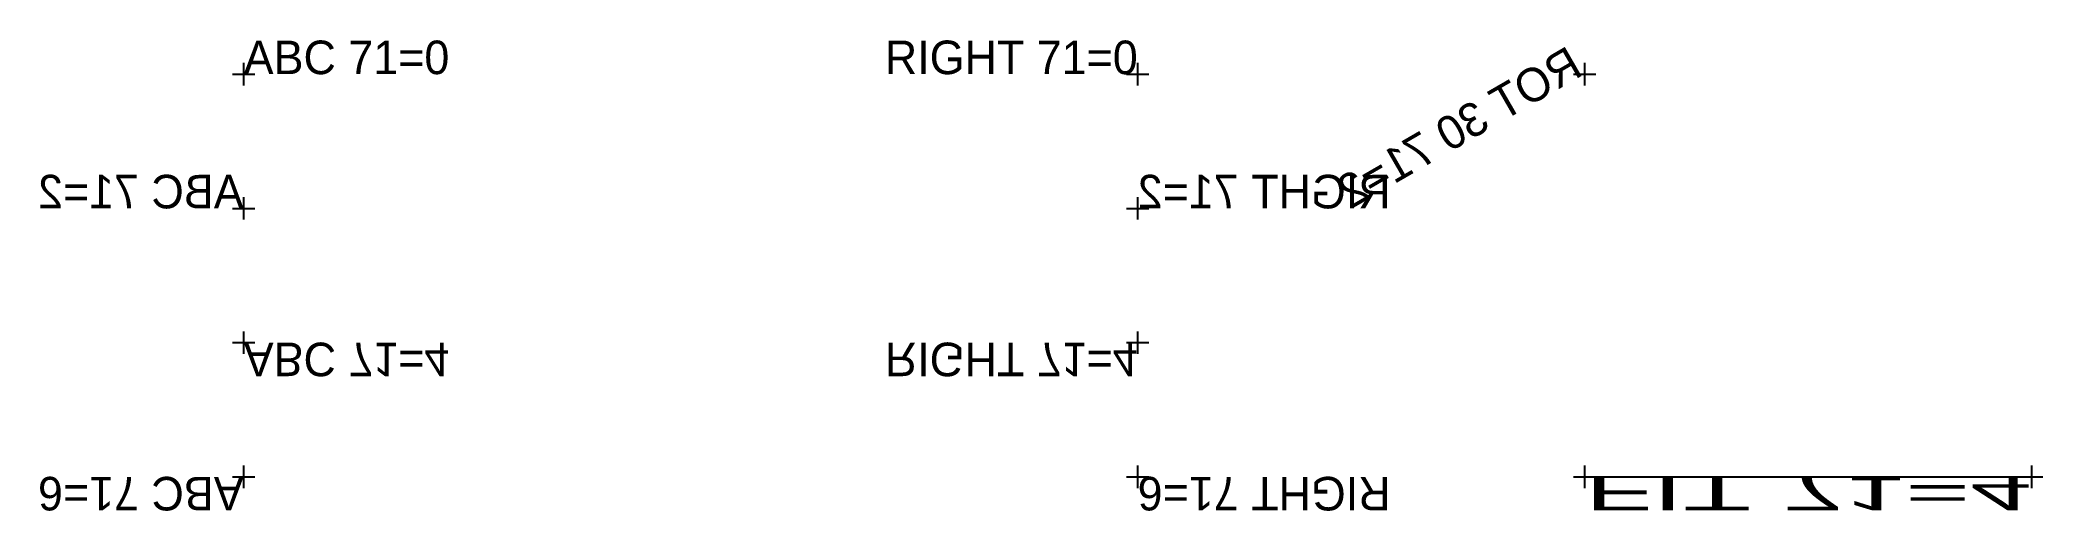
# Model space of a CAD drawing. Header units: metres. Extents: x -9.1 to 80.5, y -19.5 to 1.5.
import ezdxf
from ezdxf.enums import TextEntityAlignment as Align

# ---------------------------------------------------------------- set-up
doc = ezdxf.new("R2010")
doc.units = ezdxf.units.M

msp = doc.modelspace()

# ---------------------------------------------------------------- linework, layer by layer
for p, q in [((-0.5, 0), (0.5, 0)), ((0, -0.5), (0, 0.5)), ((39.5, 0), (40.5, 0)), ((40, -0.5), (40, 0.5)), ((59.5, 0), (60.5, 0)), ((60, -0.5), (60, 0.5)), ((-0.5, -6), (0.5, -6)), ((0, -6.5), (0, -5.5)), ((39.5, -6), (40.5, -6)), ((40, -6.5), (40, -5.5)), ((0, -12.5), (0, -11.5)), ((40, -12.5), (40, -11.5)), ((-0.5, -12), (0.5, -12)), ((39.5, -12), (40.5, -12)), ((0, -18.5), (0, -17.5)), ((40, -18.5), (40, -17.5)), ((60, -18.5), (60, -17.5)), ((80, -18.5), (80, -17.5)), ((-0.5, -18), (0.5, -18)), ((39.5, -18), (40.5, -18)), ((59.5, -18), (60.5, -18)), ((79.5, -18), (80.5, -18))]:
    msp.add_line(p, q)
at = {"color": 8}
msp.add_line((60, -18), (80, -18), dxfattribs=at)

# ---------------------------------------------------------------- texts
at = {"color": 1}
msp.add_text('ABC 71=0', height=1.5, dxfattribs=at).set_placement((0, 0))
msp.add_text('RIGHT 71=0', height=1.5, dxfattribs=at).set_placement((40, 0), align=Align.RIGHT)
at = {"color": 6, "text_generation_flag": 2}
msp.add_text('ROT 30 71=2', height=1.5, rotation=30, dxfattribs=at).set_placement((60, 0))
at = {"color": 2, "text_generation_flag": 2}
msp.add_text('ABC 71=2', height=1.5, dxfattribs=at).set_placement((0, -6))
msp.add_text('RIGHT 71=2', height=1.5, dxfattribs=at).set_placement((40, -6), align=Align.RIGHT)
at = {"color": 3, "text_generation_flag": 4}
msp.add_text('ABC 71=4', height=1.5, dxfattribs=at).set_placement((0, -12))
msp.add_text('RIGHT 71=4', height=1.5, dxfattribs=at).set_placement((40, -12), align=Align.RIGHT)
at = {"color": 4, "text_generation_flag": 6}
msp.add_text('ABC 71=6', height=1.5, dxfattribs=at).set_placement((0, -18))
msp.add_text('RIGHT 71=6', height=1.5, dxfattribs=at).set_placement((40, -18), align=Align.RIGHT)
at = {"color": 4, "text_generation_flag": 4}
msp.add_text('FIT 71=4', height=1.5, dxfattribs=at).set_placement((60, -18), (80, -18), align=Align.FIT)

doc.saveas('drawing.dxf')
